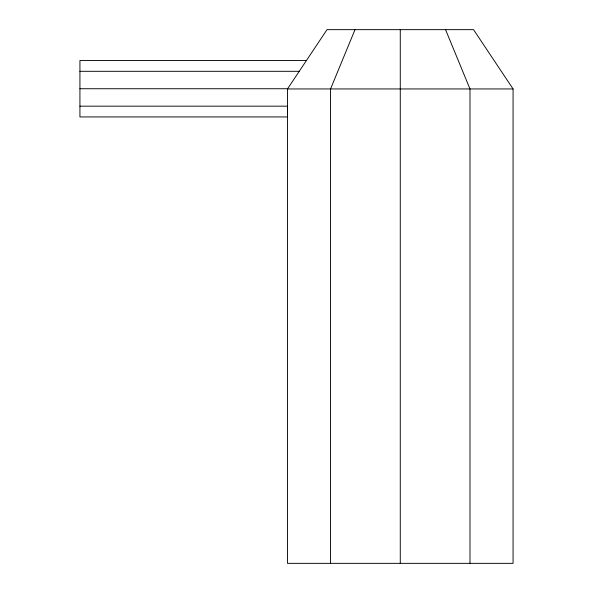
<?xml version="1.0" encoding="UTF-8"?>
<svg xmlns="http://www.w3.org/2000/svg" width="593" height="593" viewBox="0 0 593 593"><rect width="100%" height="100%" fill="white"/><g stroke="black" fill="none" stroke-linecap="round" stroke-linejoin="round"><path stroke-width="0.89" d="M354.999 29.65L330.56 88.95L330.56 563.35M287.479 88.95L327.01 29.65L473.54 29.65L513.071 88.95L513.071 563.35L287.479 563.35L287.479 88.95L513.071 88.95M306.425 60.538L79.929 60.538L79.929 116.932L287.479 116.932L287.479 106.162L79.929 106.162M79.929 71.308L299.243 71.308M79.929 88.735L287.627 88.735M445.551 29.65L469.99 88.95L469.99 563.35M400.275 29.65L400.275 563.35"/></g></svg>
